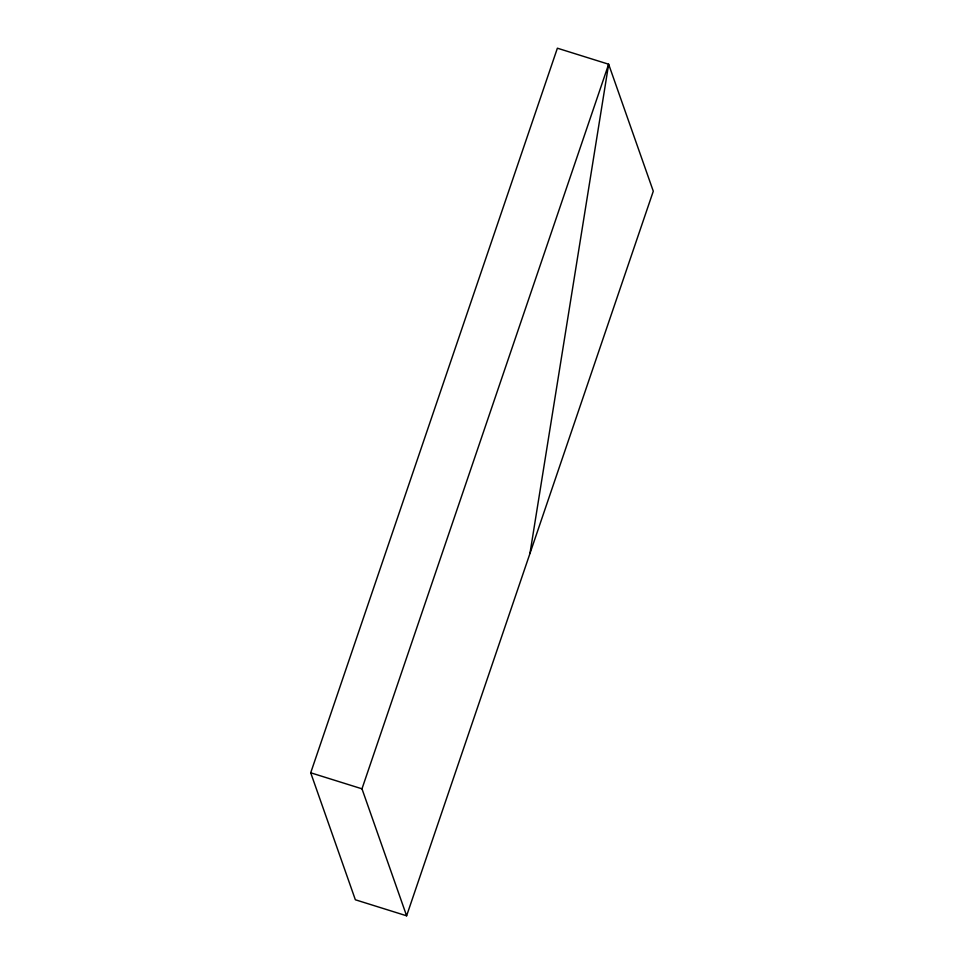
<?xml version="1.0" encoding="UTF-8"?>
<svg xmlns="http://www.w3.org/2000/svg" width="964" height="964" viewBox="0 0 964 964"><rect width="100%" height="100%" fill="white"/><g stroke="black" fill="none" stroke-linecap="round" stroke-linejoin="round"><path stroke-width="1.45" d="M529.947 553.505L608.646 64.227L557.385 48.2L310.709 772.791L355.354 899.774L406.615 915.8L653.291 191.209L608.646 64.227L361.982 788.817L406.615 915.8M310.709 772.791L361.982 788.817"/></g></svg>
